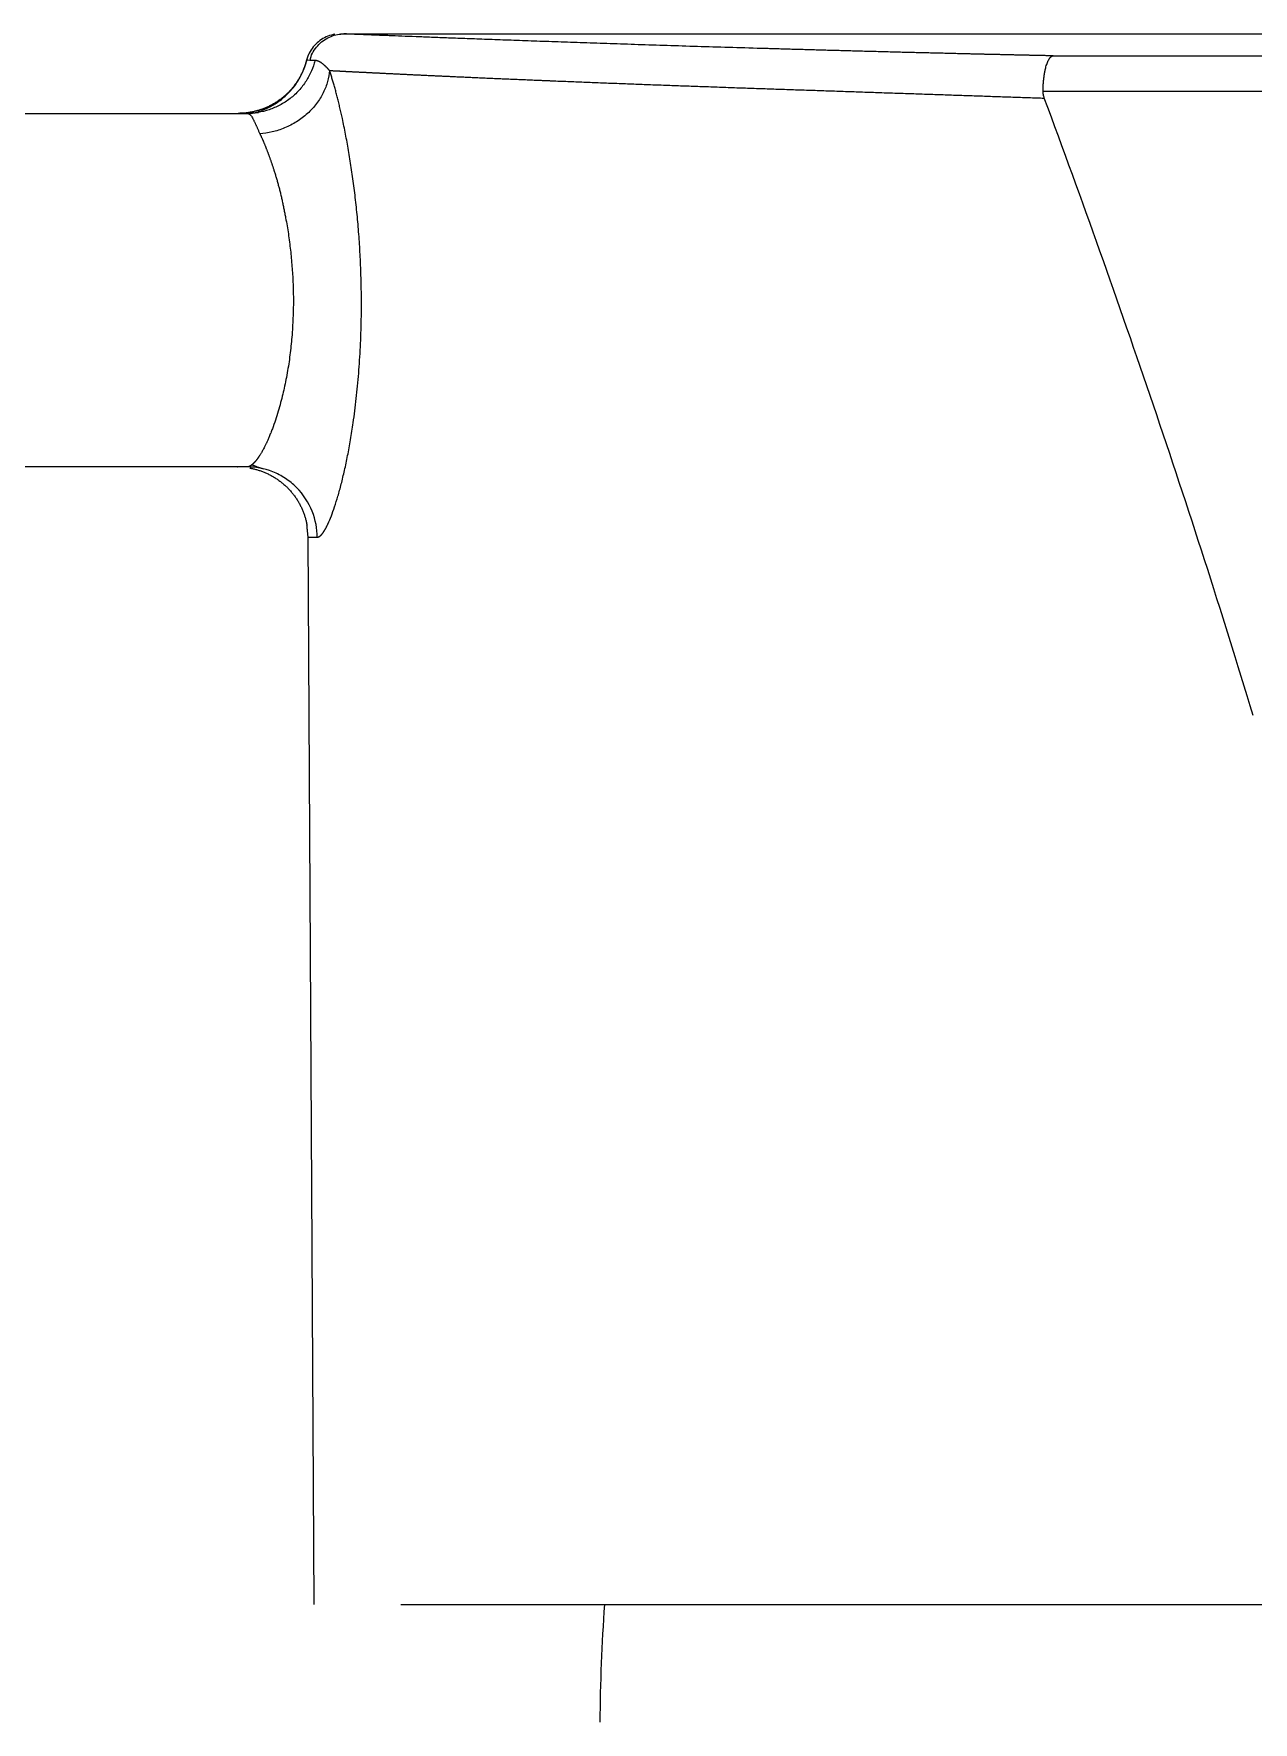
# Model space of a CAD drawing. Extents: x 10319 to 11160, y -16029 to -15435.
# Drawn here: x 10817.98 to 10838.68, y -15639.29 to -15610.64 of the extents above; entities that cross this region are included whole.
import ezdxf

# ---------------------------------------------------------------- set-up
doc = ezdxf.new("R2010")
doc.units = 0
doc.header["$MEASUREMENT"] = 0
doc.layers.get('0').update_dxf_attribs({"linetype": 'CONTINUOUS'})

msp = doc.modelspace()

# ---------------------------------------------------------------- linework, layer by layer
at = {"lineweight": -3}
for p, q in [((10823.189, -15610.637), (10867.291, -15610.637)), ((10835.278, -15611.011), (10855.182, -15611.011)), ((10753.089, -15611.987), (10821.601, -15611.987)), ((10821.601, -15617.987), (10753.089, -15617.987)), ((10821.437, -15617.987), (10821.442, -15617.987)), ((10822.739, -15637.287), (10822.637, -15619.18)), ((10822.637, -15619.18), (10822.639, -15619.18))]:
    msp.add_line(p, q, dxfattribs=at)
msp.add_arc((10855.946, -15639.387), 28.357, 175.7529, 179.7977, dxfattribs=at)
for points, knots in [([(10823.092, -15610.645), (10823.052, -15610.652), (10822.935, -15610.684), (10822.753, -15610.801), (10822.648, -15610.966), (10822.617, -15611.064), (10822.611, -15611.087)], [0, 0, 0, 0, 0.191666, 0.54292, 0.894174, 1, 1, 1, 1]), ([(10822.675, -15611.088), (10822.677, -15611.066), (10822.687, -15611.004), (10822.741, -15610.912), (10822.817, -15610.813), (10822.915, -15610.734), (10823.057, -15610.66), (10823.172, -15610.639), (10823.251, -15610.639)], [0, 0, 0, 0, 0.082206, 0.23789, 0.396817, 0.555765, 0.711498, 1, 1, 1, 1]), ([(10835.278, -15611.011), (10835.256, -15611.011), (10835.212, -15611.01), (10835.147, -15611.008), (10835.082, -15611.007), (10835.017, -15611.006), (10834.952, -15611.004), (10834.887, -15611.003), (10834.823, -15611.001), (10834.758, -15611), (10834.694, -15610.999), (10834.63, -15610.997), (10834.566, -15610.996), (10834.502, -15610.994), (10834.439, -15610.993), (10834.375, -15610.991), (10834.312, -15610.99), (10834.249, -15610.988), (10834.186, -15610.987), (10834.123, -15610.986), (10834.06, -15610.984), (10833.998, -15610.983), (10833.935, -15610.981), (10833.873, -15610.98), (10833.811, -15610.978), (10833.749, -15610.977), (10833.687, -15610.975), (10833.626, -15610.974), (10833.564, -15610.972), (10833.503, -15610.971), (10833.442, -15610.969), (10833.381, -15610.968), (10833.32, -15610.966), (10833.259, -15610.965), (10833.198, -15610.964), (10833.138, -15610.962), (10833.078, -15610.961), (10833.018, -15610.959), (10832.958, -15610.958), (10832.898, -15610.956), (10832.838, -15610.955), (10832.779, -15610.953), (10832.719, -15610.952), (10832.66, -15610.95), (10832.601, -15610.949), (10832.542, -15610.947), (10832.483, -15610.946), (10832.425, -15610.944), (10832.366, -15610.943), (10832.308, -15610.941), (10832.25, -15610.939), (10832.192, -15610.938), (10832.134, -15610.936), (10832.076, -15610.935), (10832.019, -15610.933), (10831.961, -15610.932), (10831.904, -15610.93), (10831.847, -15610.929), (10831.79, -15610.927), (10831.733, -15610.926), (10831.677, -15610.924), (10831.62, -15610.923), (10831.564, -15610.921), (10831.508, -15610.92), (10831.452, -15610.918), (10831.396, -15610.917), (10831.34, -15610.915), (10831.285, -15610.914), (10831.229, -15610.912), (10831.174, -15610.91), (10831.119, -15610.909), (10831.064, -15610.907), (10831.009, -15610.906), (10830.954, -15610.904), (10830.9, -15610.903), (10830.845, -15610.901), (10830.791, -15610.9), (10830.737, -15610.898), (10830.683, -15610.897), (10830.63, -15610.895), (10830.576, -15610.894), (10830.523, -15610.892), (10830.469, -15610.89), (10830.416, -15610.889), (10830.363, -15610.887), (10830.31, -15610.886), (10830.088, -15610.879), (10829.705, -15610.868), (10829.174, -15610.852), (10828.664, -15610.836), (10828.173, -15610.82), (10827.702, -15610.804), (10827.252, -15610.789), (10826.823, -15610.774), (10826.416, -15610.76), (10826.031, -15610.746), (10825.67, -15610.733), (10825.332, -15610.72), (10825.018, -15610.709), (10824.729, -15610.698), (10824.464, -15610.687), (10824.223, -15610.678), (10824.065, -15610.672), (10823.971, -15610.668), (10823.932, -15610.667), (10823.894, -15610.665), (10823.856, -15610.664), (10823.82, -15610.662), (10823.785, -15610.661), (10823.751, -15610.659), (10823.718, -15610.658), (10823.686, -15610.657), (10823.654, -15610.656), (10823.624, -15610.654), (10823.595, -15610.653), (10823.567, -15610.652), (10823.54, -15610.651), (10823.514, -15610.65), (10823.489, -15610.649), (10823.465, -15610.648), (10823.442, -15610.647), (10823.42, -15610.646), (10823.399, -15610.645), (10823.379, -15610.644), (10823.36, -15610.644), (10823.342, -15610.643), (10823.325, -15610.642), (10823.309, -15610.642), (10823.294, -15610.641), (10823.28, -15610.64), (10823.267, -15610.64), (10823.256, -15610.639), (10823.248, -15610.639), (10823.245, -15610.639), (10823.245, -15610.639)], [0, 0, 0, 0, 0.003163, 0.006325, 0.009485, 0.012644, 0.015801, 0.018956, 0.02211, 0.025263, 0.028415, 0.031565, 0.034713, 0.037861, 0.041007, 0.044152, 0.047295, 0.050438, 0.053579, 0.056719, 0.059858, 0.062996, 0.066133, 0.069269, 0.072404, 0.075538, 0.078671, 0.081803, 0.084934, 0.088064, 0.091193, 0.094322, 0.09745, 0.100577, 0.103703, 0.106829, 0.109954, 0.113078, 0.116202, 0.119325, 0.122447, 0.125569, 0.128691, 0.131812, 0.134933, 0.138053, 0.141173, 0.144292, 0.147411, 0.15053, 0.153649, 0.156767, 0.159885, 0.163003, 0.166121, 0.169238, 0.172356, 0.175473, 0.17859, 0.181707, 0.184825, 0.187942, 0.191059, 0.194177, 0.197295, 0.200412, 0.20353, 0.206648, 0.209767, 0.212885, 0.216004, 0.219123, 0.222243, 0.225362, 0.228483, 0.231603, 0.234725, 0.237846, 0.240968, 0.244091, 0.247214, 0.250338, 0.253462, 0.256588, 0.259713, 0.26284, 0.265967, 0.299206, 0.332415, 0.365627, 0.398877, 0.432215, 0.465572, 0.49898, 0.532474, 0.565962, 0.599393, 0.6328, 0.666216, 0.699552, 0.732867, 0.766194, 0.799567, 0.806244, 0.812919, 0.819591, 0.826261, 0.83293, 0.839597, 0.846263, 0.852928, 0.859592, 0.866255, 0.872919, 0.879583, 0.886247, 0.892912, 0.899578, 0.906245, 0.912913, 0.919583, 0.926255, 0.93293, 0.939607, 0.946287, 0.95297, 0.959656, 0.966346, 0.97304, 0.979738, 0.98644, 0.993147, 0.999859, 1, 1, 1, 1]), ([(10835.108, -15611.61), (10835.108, -15611.606), (10835.108, -15611.598), (10835.109, -15611.586), (10835.109, -15611.574), (10835.109, -15611.561), (10835.11, -15611.549), (10835.11, -15611.537), (10835.111, -15611.524), (10835.112, -15611.512), (10835.112, -15611.499), (10835.113, -15611.487), (10835.114, -15611.475), (10835.115, -15611.462), (10835.116, -15611.45), (10835.117, -15611.438), (10835.119, -15611.425), (10835.12, -15611.413), (10835.121, -15611.401), (10835.123, -15611.389), (10835.124, -15611.377), (10835.126, -15611.365), (10835.127, -15611.353), (10835.129, -15611.341), (10835.131, -15611.329), (10835.133, -15611.318), (10835.135, -15611.306), (10835.137, -15611.295), (10835.139, -15611.283), (10835.141, -15611.272), (10835.143, -15611.261), (10835.146, -15611.25), (10835.148, -15611.239), (10835.151, -15611.229), (10835.153, -15611.218), (10835.156, -15611.208), (10835.161, -15611.187), (10835.17, -15611.157), (10835.183, -15611.122), (10835.197, -15611.09), (10835.21, -15611.069), (10835.219, -15611.055), (10835.225, -15611.047), (10835.232, -15611.039), (10835.238, -15611.032), (10835.245, -15611.027), (10835.251, -15611.022), (10835.258, -15611.018), (10835.264, -15611.015), (10835.271, -15611.012), (10835.275, -15611.012), (10835.278, -15611.011)], [0, 0, 0, 0, 0.013002, 0.026054, 0.039157, 0.052311, 0.065518, 0.078777, 0.092088, 0.105453, 0.118872, 0.132344, 0.145872, 0.159454, 0.173092, 0.186785, 0.200535, 0.214342, 0.228206, 0.242127, 0.256106, 0.270143, 0.284239, 0.298395, 0.312609, 0.326883, 0.341218, 0.355613, 0.370069, 0.384586, 0.399165, 0.413806, 0.428509, 0.443274, 0.458103, 0.472994, 0.48795, 0.550223, 0.613074, 0.67652, 0.740579, 0.766472, 0.792376, 0.81829, 0.844216, 0.870152, 0.896099, 0.922058, 0.948027, 0.974008, 1, 1, 1, 1]), ([(10821.76, -15611.975), (10821.759, -15611.972), (10821.788, -15611.955), (10821.933, -15611.913), (10822.159, -15611.777), (10822.343, -15611.614), (10822.514, -15611.379), (10822.587, -15611.185), (10822.616, -15611.078)], [0, 0, 0, 0, 0.175711, 0.45403, 0.58832, 0.723471, 0.861083, 1, 1, 1, 1]), ([(10822.755, -15611.091), (10822.74, -15611.15), (10822.719, -15611.209), (10822.668, -15611.326), (10822.638, -15611.384), (10822.566, -15611.495), (10822.525, -15611.549), (10822.434, -15611.649), (10822.384, -15611.695), (10822.276, -15611.778), (10822.219, -15611.815), (10822.1, -15611.879), (10822.038, -15611.905), (10821.913, -15611.947), (10821.85, -15611.962), (10821.787, -15611.972), (10821.787, -15611.972), (10821.786, -15611.972)], [0, 0, 0, 0, 0.142842, 0.142842, 0.285684, 0.285684, 0.428526, 0.428526, 0.571367, 0.571367, 0.714209, 0.714209, 0.857051, 0.857051, 0.999893, 0.999893, 1, 1, 1, 1]), ([(10823.001, -15611.26), (10822.996, -15611.321), (10822.986, -15611.383), (10822.951, -15611.51), (10822.926, -15611.574), (10822.864, -15611.7), (10822.825, -15611.763), (10822.735, -15611.881), (10822.684, -15611.938), (10822.57, -15612.041), (10822.508, -15612.088), (10822.377, -15612.171), (10822.308, -15612.206), (10822.168, -15612.264), (10822.097, -15612.287), (10821.957, -15612.32), (10821.887, -15612.33), (10821.82, -15612.336)], [0, 0, 0, 0, 0.125, 0.125, 0.25, 0.25, 0.375, 0.375, 0.5, 0.5, 0.625, 0.625, 0.75, 0.75, 0.875, 0.875, 1, 1, 1, 1]), ([(10823.002, -15611.26), (10823, -15611.258), (10822.995, -15611.252), (10822.987, -15611.244), (10822.98, -15611.237), (10822.973, -15611.229), (10822.966, -15611.222), (10822.959, -15611.215), (10822.952, -15611.208), (10822.945, -15611.201), (10822.938, -15611.195), (10822.932, -15611.188), (10822.925, -15611.182), (10822.919, -15611.176), (10822.912, -15611.17), (10822.906, -15611.165), (10822.9, -15611.159), (10822.894, -15611.154), (10822.887, -15611.149), (10822.881, -15611.144), (10822.875, -15611.14), (10822.869, -15611.135), (10822.863, -15611.131), (10822.857, -15611.127), (10822.852, -15611.123), (10822.846, -15611.12), (10822.84, -15611.116), (10822.834, -15611.113), (10822.829, -15611.11), (10822.823, -15611.108), (10822.817, -15611.105), (10822.812, -15611.103), (10822.806, -15611.101), (10822.8, -15611.099), (10822.795, -15611.097), (10822.789, -15611.095), (10822.784, -15611.094), (10822.778, -15611.093), (10822.773, -15611.092), (10822.767, -15611.092), (10822.762, -15611.091), (10822.758, -15611.091), (10822.756, -15611.091)], [0, 0, 0, 0, 0.023127, 0.046347, 0.06966, 0.093066, 0.116565, 0.140157, 0.163843, 0.187622, 0.211494, 0.235461, 0.259521, 0.283676, 0.307926, 0.332271, 0.356712, 0.381248, 0.405881, 0.43061, 0.455436, 0.48036, 0.505382, 0.530502, 0.555721, 0.58104, 0.606458, 0.631976, 0.657595, 0.683315, 0.709137, 0.73506, 0.761086, 0.787215, 0.813448, 0.839784, 0.866224, 0.892769, 0.919418, 0.946173, 0.973033, 1, 1, 1, 1]), ([(10822.793, -15619.179), (10822.794, -15619.179), (10822.796, -15619.178), (10822.799, -15619.178), (10822.803, -15619.177), (10822.806, -15619.177), (10822.81, -15619.176), (10822.813, -15619.174), (10822.817, -15619.173), (10822.82, -15619.171), (10822.824, -15619.169), (10822.828, -15619.167), (10822.831, -15619.165), (10822.835, -15619.162), (10822.839, -15619.159), (10822.843, -15619.156), (10822.846, -15619.153), (10822.85, -15619.15), (10822.854, -15619.146), (10822.858, -15619.142), (10822.862, -15619.138), (10822.866, -15619.134), (10822.87, -15619.129), (10822.874, -15619.125), (10822.878, -15619.12), (10822.882, -15619.115), (10822.886, -15619.109), (10822.89, -15619.104), (10822.894, -15619.098), (10822.898, -15619.092), (10822.902, -15619.086), (10822.906, -15619.079), (10822.911, -15619.073), (10822.915, -15619.066), (10822.919, -15619.059), (10822.923, -15619.052), (10822.928, -15619.044), (10822.932, -15619.036), (10822.936, -15619.028), (10822.941, -15619.02), (10822.945, -15619.012), (10822.95, -15619.003), (10822.954, -15618.995), (10822.959, -15618.986), (10822.963, -15618.977), (10822.968, -15618.967), (10822.972, -15618.957), (10822.993, -15618.913), (10823.031, -15618.823), (10823.087, -15618.667), (10823.144, -15618.486), (10823.2, -15618.279), (10823.256, -15618.049), (10823.309, -15617.798), (10823.358, -15617.527), (10823.409, -15617.206), (10823.457, -15616.831), (10823.498, -15616.399), (10823.527, -15615.949), (10823.542, -15615.488), (10823.543, -15615.021), (10823.531, -15614.593), (10823.511, -15614.208), (10823.485, -15613.868), (10823.453, -15613.536), (10823.414, -15613.215), (10823.371, -15612.906), (10823.324, -15612.613), (10823.273, -15612.335), (10823.234, -15612.145), (10823.209, -15612.03), (10823.198, -15611.984), (10823.188, -15611.939), (10823.178, -15611.895), (10823.167, -15611.851), (10823.157, -15611.808), (10823.146, -15611.766), (10823.136, -15611.725), (10823.126, -15611.684), (10823.115, -15611.644), (10823.105, -15611.605), (10823.094, -15611.567), (10823.084, -15611.53), (10823.074, -15611.493), (10823.063, -15611.458), (10823.053, -15611.423), (10823.042, -15611.389), (10823.032, -15611.355), (10823.022, -15611.323), (10823.011, -15611.291), (10823.005, -15611.27), (10823.001, -15611.26)], [0, 0, 0, 0, 0.002658, 0.005314, 0.007968, 0.010619, 0.013269, 0.015916, 0.018562, 0.021206, 0.023848, 0.02649, 0.029129, 0.031768, 0.034406, 0.037042, 0.039678, 0.042314, 0.044949, 0.047583, 0.050218, 0.052852, 0.055486, 0.058121, 0.060756, 0.063391, 0.066027, 0.068664, 0.071301, 0.073939, 0.076579, 0.07922, 0.081862, 0.084506, 0.087151, 0.089798, 0.092447, 0.095098, 0.097751, 0.100407, 0.103065, 0.105725, 0.108388, 0.111054, 0.113723, 0.116395, 0.11907, 0.121749, 0.152939, 0.184005, 0.215157, 0.246605, 0.278292, 0.3098, 0.341343, 0.373138, 0.415702, 0.457931, 0.500353, 0.543038, 0.585266, 0.627561, 0.659344, 0.690857, 0.72231, 0.753911, 0.785189, 0.816248, 0.847291, 0.87852, 0.884373, 0.89021, 0.896033, 0.901844, 0.907642, 0.913431, 0.919211, 0.924983, 0.93075, 0.936512, 0.942271, 0.948028, 0.953785, 0.959543, 0.965303, 0.971068, 0.976838, 0.982614, 0.988399, 0.994194, 1, 1, 1, 1]), ([(10823.001, -15611.26), (10823.006, -15611.26), (10823.016, -15611.261), (10823.03, -15611.262), (10823.045, -15611.262), (10823.061, -15611.263), (10823.076, -15611.264), (10823.092, -15611.265), (10823.108, -15611.266), (10823.125, -15611.266), (10823.142, -15611.267), (10823.159, -15611.268), (10823.177, -15611.269), (10823.195, -15611.27), (10823.213, -15611.271), (10823.231, -15611.272), (10823.25, -15611.273), (10823.27, -15611.274), (10823.289, -15611.275), (10823.309, -15611.276), (10823.329, -15611.277), (10823.35, -15611.278), (10823.371, -15611.279), (10823.392, -15611.28), (10823.414, -15611.281), (10823.436, -15611.282), (10823.459, -15611.283), (10823.482, -15611.284), (10823.505, -15611.286), (10823.528, -15611.287), (10823.552, -15611.288), (10823.577, -15611.289), (10823.601, -15611.29), (10823.627, -15611.292), (10823.652, -15611.293), (10823.678, -15611.294), (10823.704, -15611.296), (10823.731, -15611.297), (10823.758, -15611.298), (10823.786, -15611.3), (10823.814, -15611.301), (10823.842, -15611.302), (10823.871, -15611.304), (10823.9, -15611.305), (10823.929, -15611.307), (10823.959, -15611.308), (10823.99, -15611.31), (10824.021, -15611.311), (10824.052, -15611.313), (10824.084, -15611.314), (10824.116, -15611.316), (10824.149, -15611.317), (10824.182, -15611.319), (10824.215, -15611.321), (10824.249, -15611.322), (10824.284, -15611.324), (10824.319, -15611.326), (10824.354, -15611.327), (10824.39, -15611.329), (10824.426, -15611.331), (10824.463, -15611.333), (10824.5, -15611.334), (10824.538, -15611.336), (10824.576, -15611.338), (10824.615, -15611.34), (10824.654, -15611.342), (10824.693, -15611.343), (10824.733, -15611.345), (10824.774, -15611.347), (10824.815, -15611.349), (10824.857, -15611.351), (10824.899, -15611.353), (10824.942, -15611.355), (10824.985, -15611.357), (10825.028, -15611.359), (10825.073, -15611.361), (10825.117, -15611.363), (10825.163, -15611.365), (10825.208, -15611.367), (10825.255, -15611.369), (10825.301, -15611.371), (10825.349, -15611.373), (10825.397, -15611.375), (10825.445, -15611.378), (10825.494, -15611.38), (10825.544, -15611.382), (10825.594, -15611.384), (10825.644, -15611.386), (10825.696, -15611.389), (10825.747, -15611.391), (10825.8, -15611.393), (10825.852, -15611.395), (10825.906, -15611.398), (10825.96, -15611.4), (10826.015, -15611.402), (10826.07, -15611.405), (10826.126, -15611.407), (10826.182, -15611.409), (10826.239, -15611.412), (10826.296, -15611.414), (10826.355, -15611.417), (10826.413, -15611.419), (10826.473, -15611.422), (10826.533, -15611.424), (10826.593, -15611.427), (10826.654, -15611.429), (10826.716, -15611.432), (10826.778, -15611.434), (10826.865, -15611.438), (10826.976, -15611.442), (10827.112, -15611.448), (10827.249, -15611.453), (10827.387, -15611.459), (10827.527, -15611.464), (10827.666, -15611.47), (10827.807, -15611.475), (10827.949, -15611.48), (10828.091, -15611.486), (10828.234, -15611.491), (10828.377, -15611.496), (10828.521, -15611.502), (10828.666, -15611.507), (10828.811, -15611.512), (10828.957, -15611.518), (10829.102, -15611.523), (10829.249, -15611.528), (10829.395, -15611.533), (10829.542, -15611.538), (10829.689, -15611.544), (10829.837, -15611.549), (10829.984, -15611.554), (10830.132, -15611.559), (10830.28, -15611.564), (10830.427, -15611.569), (10830.575, -15611.574), (10830.723, -15611.579), (10830.871, -15611.584), (10831.018, -15611.589), (10831.166, -15611.594), (10831.313, -15611.599), (10831.46, -15611.604), (10831.607, -15611.609), (10831.754, -15611.614), (10831.901, -15611.619), (10832.047, -15611.624), (10832.192, -15611.629), (10832.338, -15611.634), (10832.483, -15611.639), (10832.628, -15611.644), (10832.772, -15611.648), (10832.915, -15611.653), (10833.059, -15611.658), (10833.201, -15611.663), (10833.343, -15611.668), (10833.485, -15611.672), (10833.626, -15611.677), (10833.766, -15611.682), (10833.906, -15611.687), (10834.044, -15611.691), (10834.183, -15611.696), (10834.32, -15611.701), (10834.457, -15611.705), (10834.593, -15611.71), (10834.728, -15611.715), (10834.863, -15611.719), (10834.996, -15611.724), (10835.085, -15611.727), (10835.129, -15611.728)], [0, 0, 0, 0, 0.003672, 0.007358, 0.011058, 0.014773, 0.018502, 0.022246, 0.026004, 0.029777, 0.033564, 0.037366, 0.041181, 0.045012, 0.048857, 0.052716, 0.05659, 0.060478, 0.06438, 0.068297, 0.072229, 0.076174, 0.080135, 0.08411, 0.088099, 0.092103, 0.096121, 0.100153, 0.1042, 0.108262, 0.112338, 0.116428, 0.120533, 0.124653, 0.128786, 0.132935, 0.137097, 0.141275, 0.145466, 0.149673, 0.153893, 0.158128, 0.162378, 0.166642, 0.170921, 0.175214, 0.179521, 0.183843, 0.18818, 0.192531, 0.196896, 0.201276, 0.20567, 0.210079, 0.214503, 0.218941, 0.223393, 0.22786, 0.232342, 0.236837, 0.241348, 0.245873, 0.250412, 0.254966, 0.259535, 0.264118, 0.268715, 0.273328, 0.277954, 0.282595, 0.287251, 0.291921, 0.296606, 0.301305, 0.306019, 0.310748, 0.315491, 0.320248, 0.32502, 0.329807, 0.334608, 0.339424, 0.344255, 0.3491, 0.353959, 0.358834, 0.363723, 0.368626, 0.373544, 0.378477, 0.383425, 0.388387, 0.393363, 0.398355, 0.403361, 0.408382, 0.413417, 0.418468, 0.423533, 0.428612, 0.433707, 0.438816, 0.44394, 0.449079, 0.454232, 0.459401, 0.464584, 0.469781, 0.474994, 0.48607, 0.497076, 0.508011, 0.518875, 0.529669, 0.540392, 0.551045, 0.561626, 0.572137, 0.582578, 0.592947, 0.603246, 0.613474, 0.623631, 0.633717, 0.643732, 0.653677, 0.66355, 0.673352, 0.683083, 0.692743, 0.702332, 0.71185, 0.721296, 0.730672, 0.739976, 0.749209, 0.75837, 0.767461, 0.776479, 0.785427, 0.794303, 0.803108, 0.811842, 0.820504, 0.829095, 0.837614, 0.846062, 0.854438, 0.862743, 0.870977, 0.879138, 0.887229, 0.895248, 0.903195, 0.911071, 0.918875, 0.926608, 0.934269, 0.941859, 0.949377, 0.956824, 0.964199, 0.971502, 0.978734, 0.985894, 0.992983, 1, 1, 1, 1]), ([(10838.675, -15622.203), (10838.407, -15621.321), (10838.132, -15620.441), (10837.567, -15618.687), (10837.278, -15617.812), (10836.39, -15615.193), (10835.772, -15613.457), (10835.129, -15611.728)], [0, 0, 0, 0, 0.25, 0.25, 0.5, 0.5, 1, 1, 1, 1]), ([(10821.601, -15611.987), (10821.602, -15611.987), (10821.605, -15611.987), (10821.608, -15611.987), (10821.612, -15611.988), (10821.616, -15611.989), (10821.619, -15611.99), (10821.622, -15611.991), (10821.624, -15611.991), (10821.625, -15611.992)], [0, 0, 0, 0, 0.163702, 0.321301, 0.472796, 0.618187, 0.757475, 0.890659, 1, 1, 1, 1]), ([(10821.625, -15611.992), (10821.625, -15611.992), (10821.626, -15611.992), (10821.628, -15611.993), (10821.631, -15611.995), (10821.634, -15611.996), (10821.636, -15611.998), (10821.638, -15611.999), (10821.641, -15612), (10821.643, -15612.002), (10821.645, -15612.003), (10821.646, -15612.005), (10821.648, -15612.006), (10821.649, -15612.007), (10821.651, -15612.008), (10821.652, -15612.009), (10821.654, -15612.011), (10821.659, -15612.016), (10821.668, -15612.027), (10821.683, -15612.047), (10821.697, -15612.072), (10821.709, -15612.096), (10821.718, -15612.114), (10821.727, -15612.133), (10821.736, -15612.152), (10821.744, -15612.17), (10821.753, -15612.188), (10821.761, -15612.207), (10821.77, -15612.225), (10821.779, -15612.245), (10821.788, -15612.266), (10821.798, -15612.288), (10821.809, -15612.311), (10821.816, -15612.327), (10821.82, -15612.336)], [0, 0, 0, 0, 0.002393, 0.018705, 0.034194, 0.04886, 0.062703, 0.075723, 0.08792, 0.099294, 0.109845, 0.119573, 0.128478, 0.13656, 0.143819, 0.150255, 0.155868, 0.182678, 0.239411, 0.326063, 0.442631, 0.495861, 0.546574, 0.594773, 0.640459, 0.683634, 0.724301, 0.761364, 0.7992, 0.837808, 0.877192, 0.91735, 0.958286, 1, 1, 1, 1]), ([(10821.82, -15612.336), (10821.822, -15612.34), (10821.826, -15612.349), (10821.833, -15612.363), (10821.839, -15612.377), (10821.846, -15612.391), (10821.852, -15612.405), (10821.859, -15612.42), (10821.865, -15612.435), (10821.872, -15612.45), (10821.879, -15612.465), (10821.885, -15612.481), (10821.892, -15612.496), (10821.898, -15612.512), (10821.905, -15612.528), (10821.912, -15612.545), (10821.918, -15612.562), (10821.925, -15612.578), (10821.931, -15612.596), (10821.938, -15612.613), (10821.945, -15612.63), (10821.951, -15612.648), (10821.958, -15612.666), (10821.965, -15612.684), (10821.972, -15612.703), (10821.978, -15612.721), (10821.985, -15612.74), (10821.992, -15612.759), (10821.999, -15612.778), (10822.005, -15612.797), (10822.012, -15612.817), (10822.019, -15612.837), (10822.026, -15612.857), (10822.033, -15612.877), (10822.039, -15612.897), (10822.046, -15612.918), (10822.057, -15612.951), (10822.072, -15612.998), (10822.091, -15613.06), (10822.11, -15613.123), (10822.127, -15613.187), (10822.145, -15613.253), (10822.162, -15613.321), (10822.179, -15613.39), (10822.195, -15613.461), (10822.211, -15613.533), (10822.226, -15613.607), (10822.241, -15613.682), (10822.259, -15613.777), (10822.28, -15613.893), (10822.302, -15614.031), (10822.321, -15614.17), (10822.338, -15614.308), (10822.352, -15614.446), (10822.364, -15614.583), (10822.374, -15614.719), (10822.38, -15614.853), (10822.386, -15615.023), (10822.388, -15615.229), (10822.382, -15615.47), (10822.367, -15615.732), (10822.34, -15616.017), (10822.297, -15616.322), (10822.25, -15616.566), (10822.207, -15616.757), (10822.17, -15616.9), (10822.129, -15617.048), (10822.082, -15617.197), (10822.039, -15617.318), (10822.003, -15617.41), (10821.977, -15617.474), (10821.953, -15617.53), (10821.931, -15617.58), (10821.91, -15617.623), (10821.891, -15617.661), (10821.874, -15617.693), (10821.859, -15617.721), (10821.845, -15617.744), (10821.834, -15617.764), (10821.824, -15617.78), (10821.815, -15617.792), (10821.809, -15617.802), (10821.804, -15617.809), (10821.801, -15617.813), (10821.799, -15617.817), (10821.796, -15617.821), (10821.793, -15617.825), (10821.79, -15617.83), (10821.787, -15617.835), (10821.783, -15617.839), (10821.78, -15617.843), (10821.777, -15617.848), (10821.774, -15617.852), (10821.771, -15617.856), (10821.768, -15617.86), (10821.765, -15617.864), (10821.762, -15617.868), (10821.759, -15617.872), (10821.756, -15617.876), (10821.753, -15617.879), (10821.75, -15617.883), (10821.747, -15617.887), (10821.744, -15617.89), (10821.741, -15617.894), (10821.738, -15617.897), (10821.735, -15617.9), (10821.733, -15617.904), (10821.73, -15617.907), (10821.727, -15617.91), (10821.724, -15617.913), (10821.721, -15617.916), (10821.719, -15617.919), (10821.716, -15617.921), (10821.713, -15617.924), (10821.71, -15617.927), (10821.708, -15617.93), (10821.705, -15617.932), (10821.702, -15617.935), (10821.7, -15617.937), (10821.697, -15617.939), (10821.695, -15617.942), (10821.692, -15617.944), (10821.689, -15617.946), (10821.687, -15617.948), (10821.684, -15617.95), (10821.682, -15617.952), (10821.68, -15617.954), (10821.679, -15617.954)], [0, 0, 0, 0, 0.003821, 0.007642, 0.011463, 0.015284, 0.019106, 0.022929, 0.026751, 0.030574, 0.034397, 0.038221, 0.042045, 0.045869, 0.049693, 0.053518, 0.057343, 0.061169, 0.064995, 0.068821, 0.072648, 0.076474, 0.080302, 0.084129, 0.087957, 0.091785, 0.095614, 0.099442, 0.103272, 0.107101, 0.110931, 0.114761, 0.118592, 0.122423, 0.126254, 0.130085, 0.133917, 0.14478, 0.155666, 0.166576, 0.177509, 0.188466, 0.199448, 0.210455, 0.221487, 0.232545, 0.243629, 0.254739, 0.265875, 0.28557, 0.304959, 0.324047, 0.342838, 0.361336, 0.379548, 0.397476, 0.415127, 0.432506, 0.464115, 0.495808, 0.527618, 0.56918, 0.612842, 0.65866, 0.680764, 0.704971, 0.731284, 0.759706, 0.790239, 0.806154, 0.821057, 0.834946, 0.847821, 0.859684, 0.870532, 0.880368, 0.889189, 0.896998, 0.903792, 0.909574, 0.914341, 0.918095, 0.920836, 0.922563, 0.923277, 0.925206, 0.92713, 0.929049, 0.930964, 0.932873, 0.934777, 0.936676, 0.938571, 0.94046, 0.942344, 0.944224, 0.946098, 0.947968, 0.949832, 0.951692, 0.953546, 0.955396, 0.95724, 0.95908, 0.960914, 0.962744, 0.964569, 0.966388, 0.968203, 0.970013, 0.971818, 0.973618, 0.975412, 0.977202, 0.978987, 0.980767, 0.982542, 0.984312, 0.986077, 0.987838, 0.989593, 0.991343, 0.993088, 0.994829, 0.996564, 0.998294, 1, 1, 1, 1]), ([(10821.679, -15617.954), (10821.679, -15617.954), (10821.679, -15617.955), (10821.677, -15617.956), (10821.674, -15617.958), (10821.672, -15617.96), (10821.669, -15617.961), (10821.667, -15617.963), (10821.665, -15617.965), (10821.662, -15617.966), (10821.66, -15617.967), (10821.658, -15617.969), (10821.655, -15617.97), (10821.653, -15617.972), (10821.651, -15617.973), (10821.648, -15617.974), (10821.646, -15617.975), (10821.644, -15617.976), (10821.642, -15617.977), (10821.639, -15617.978), (10821.637, -15617.979), (10821.635, -15617.98), (10821.633, -15617.981), (10821.631, -15617.981), (10821.629, -15617.982), (10821.627, -15617.983), (10821.624, -15617.983), (10821.622, -15617.984), (10821.62, -15617.984), (10821.618, -15617.985), (10821.616, -15617.985), (10821.614, -15617.986), (10821.612, -15617.986), (10821.61, -15617.986), (10821.608, -15617.986), (10821.606, -15617.987), (10821.604, -15617.987), (10821.603, -15617.987), (10821.601, -15617.987), (10821.601, -15617.987)], [0, 0, 0, 0, 0.000343, 0.029579, 0.058732, 0.087799, 0.116783, 0.145683, 0.174499, 0.203231, 0.231879, 0.260443, 0.288923, 0.317319, 0.345631, 0.373859, 0.402003, 0.430064, 0.45804, 0.485933, 0.513742, 0.541467, 0.569109, 0.596666, 0.624141, 0.651531, 0.678838, 0.706061, 0.7332, 0.760256, 0.787228, 0.814117, 0.840922, 0.867644, 0.894282, 0.920836, 0.947308, 0.973696, 1, 1, 1, 1]), ([(10822.793, -15619.179), (10822.792, -15619.038), (10822.765, -15618.886), (10822.648, -15618.593), (10822.557, -15618.452), (10822.383, -15618.277), (10822.319, -15618.225), (10822.183, -15618.136), (10821.967, -15618.025), (10821.741, -15617.987), (10821.601, -15617.987)], [0, 0, 0, 0, 0.25, 0.25, 0.5, 0.5, 0.625, 0.625, 0.75, 1, 1, 1, 1])]:
    msp.add_open_spline(points, degree=3, knots=knots, dxfattribs=at)
for points, weights in [([(10822.552, -15611.26), (10822.355, -15611.719), (10821.939, -15611.987), (10821.449, -15611.987)], [0.955156664612, 0.862454570136, 0.877403186498, 1.0000025137]), ([(10822.611, -15611.087), (10822.596, -15611.146), (10822.576, -15611.204), (10822.552, -15611.26)], [1.00001310391, 0.982984306088, 0.968032165351, 0.9551566817]), ([(10821.65, -15618.006), (10822.159, -15618.098), (10822.524, -15618.463), (10822.617, -15618.971)], [0.937392584056, 0.826554128169, 0.826935562919, 0.938536888307])]:
    msp.add_rational_spline(points, weights, degree=3, dxfattribs=at)
for points, degree in [([(10822.666, -15611.088), (10822.637, -15611.087), (10822.62, -15611.086), (10822.614, -15611.086)], 3), ([(10822.756, -15611.091), (10822.719, -15611.089), (10822.689, -15611.088), (10822.666, -15611.088)], 3), ([(10835.108, -15611.61), (10841.859, -15611.61), (10848.607, -15611.61), (10855.353, -15611.61)], 3), ([(10835.13, -15611.728), (10835.123, -15611.709), (10835.112, -15611.671), (10835.109, -15611.631), (10835.109, -15611.61)], 3), ([(10822.091, -15611.812), (10822.124, -15611.791), (10822.159, -15611.766), (10822.193, -15611.737)], 3), ([(10821.449, -15611.987), (10821.449, -15611.987), (10821.5, -15611.987), (10821.601, -15611.987)], 3), ([(10821.785, -15611.972), (10821.723, -15611.982), (10821.661, -15611.987), (10821.601, -15611.987)], 3), ([(10821.617, -15611.992), (10821.796, -15611.97)], 1), ([(10821.601, -15617.987), (10821.491, -15617.987), (10821.437, -15617.987), (10821.437, -15617.987)], 3), ([(10821.881, -15618.022), (10821.769, -15617.992), (10821.676, -15617.949)], 2), ([(10822.639, -15619.19), (10822.617, -15618.97)], 1), ([(10822.639, -15619.18), (10822.65, -15619.18), (10822.701, -15619.179), (10822.793, -15619.179)], 3), ([(10824.212, -15637.287), (10825.182, -15637.287), (10828.062, -15637.287), (10834.63, -15637.287), (10839.935, -15637.287), (10842.645, -15637.287)], 3)]:
    msp.add_open_spline(points, degree=degree, dxfattribs=at)

doc.saveas('drawing.dxf')
